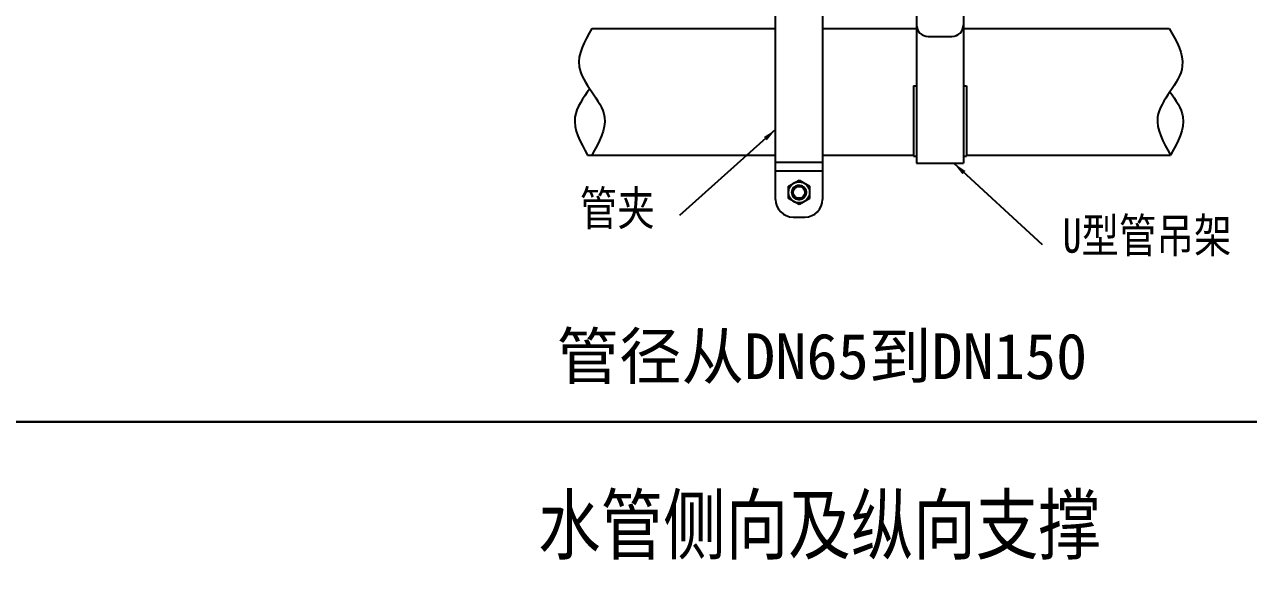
# Model space of a CAD drawing. Extents: x 1036631 to 1215829, y 649019 to 896649.
# Drawn here: x 1133107 to 1142040, y 792649 to 796761 of the extents above; entities that cross this region are included whole.
import ezdxf

# ---------------------------------------------------------------- set-up
doc = ezdxf.new("R2010")
doc.units = 0
doc.header["$LTSCALE"] = 1000
doc.header["$MEASUREMENT"] = 0
doc.layers.add('bz', color=2, linetype='Continuous')
doc.layers.add('DIM_SYMB', color=3, linetype='Continuous')
doc.styles.add('HZ', font='txt.shx', dxfattribs={"bigfont": 'hztxt.shx'})
doc.styles.get("Standard").update_dxf_attribs({"font": 'gbenor.shx', "bigfont": 'gbcbig.shx'})
doc.dimstyles.get("Standard").update_dxf_attribs({"dimscale": 100, "dimtxt": 3.5, "dimasz": 1, "dimexe": 2.5, "dimexo": 3, "dimgap": 1.5, "dimtad": 1, "dimdec": 0, "dimzin": 0, "dimdsep": 46, "dimtxsty": 'Standard', "dimblk": 'ARCHTICK', "dimcen": 0.09, "dimadec": 0, "dimazin": 0, "dimtfac": 1, "dimtdec": 0, "dimtix": 1, "dimtmove": 2, "dimatfit": 3, "dimfxl": 1, "dimtolj": 1, "dimtzin": 0, "dimarcsym": 0})

# ---------------------------------------------------------------- blocks, each defined once
blk = doc.blocks.new('gfhhrryyfd')
at = {"linetype": 'Continuous'}
for p, q in [((3692880.2, -1752229.1), (3692880.2, -1753883.6)), ((3693223.1, -1752229.1), (3693223.1, -1753883.6)), ((3691851.5, -1754147.2), (3691851.5, -1752493.9)), ((3692194.4, -1752574.1), (3692194.4, -1754147.2)), ((3690509.9, -1752897.7), (3691851.5, -1752897.7)), ((3692194.4, -1752897.7), (3692880.2, -1752897.7)), ((3693223.1, -1752897.7), (3694724.2, -1752897.7)), ((3692965.9, -1752957.7), (3693137.4, -1752957.7)), ((3692858.8, -1753317.8), (3692880.2, -1753317.8)), ((3692858.8, -1753317.8), (3692858.8, -1753832.1)), ((3693223.1, -1753317.8), (3693244.6, -1753317.8)), ((3693244.6, -1753317.8), (3693244.6, -1753832.1)), ((3690480, -1753823.6), (3691851.5, -1753823.6)), ((3691851.5, -1753875.2), (3692194.4, -1753875.2)), ((3692194.4, -1753823.6), (3692858.8, -1753823.6)), ((3692858.8, -1753832.1), (3692880.2, -1753832.1)), ((3692880.2, -1753883.6), (3693223.1, -1753883.6)), ((3693223.1, -1753832.1), (3693244.6, -1753832.1)), ((3693244.6, -1753823.6), (3694734.9, -1753823.6)), ((3691851.5, -1753939.5), (3692194.4, -1753939.5)), ((3691945.8, -1754051.2), (3692023, -1754006.7)), ((3691945.8, -1754140.3), (3691945.8, -1754051.2)), ((3692007, -1754046.9), (3692006.9, -1754047)), ((3692023, -1754006.7), (3692100.1, -1754051.2)), ((3692048.6, -1754060.9), (3692048.5, -1754060.8)), ((3692063.3, -1754061.9), (3692063.3, -1754062)), ((3692063.3, -1754062), (3692063.4, -1754062.1)), ((3692100.1, -1754051.2), (3692100.1, -1754140.3)), ((3692023, -1754184.8), (3691945.8, -1754140.3)), ((3692100.1, -1754140.3), (3692023, -1754184.8)), ((3692059.1, -1754132.5), (3692059, -1754132.5)), ((3692059, -1754132.5), (3692059, -1754132.5)), ((3692059, -1754132.5), (3692059, -1754132.6)), ((3692059.1, -1754132.4), (3692059.1, -1754132.5)), ((3692059.4, -1754132.2), (3692059.3, -1754132.2)), ((3692059.3, -1754132.2), (3692059.3, -1754132.2)), ((3692059.5, -1754132.1), (3692059.4, -1754132.1)), ((3692059.4, -1754132.1), (3692059.4, -1754132.2)), ((3692059.4, -1754132.2), (3692059.4, -1754132.2)), ((3692059.5, -1754132), (3692059.5, -1754132.1)), ((3692059.9, -1754131.7), (3692059.8, -1754131.8)), ((3692059.8, -1754131.8), (3692059.8, -1754131.8)), ((3692059.9, -1754131.6), (3692059.9, -1754131.7)), ((3692075.3, -1754100.3), (3692075.3, -1754100.3)), ((3692075.3, -1754100.5), (3692075.3, -1754100.5)), ((3692075.4, -1754099.4), (3692075.4, -1754099.5)), ((3692075.4, -1754099.4), (3692075.4, -1754099.5)), ((3691980.1, -1754275.8), (3692065.8, -1754275.8))]:
    blk.add_line(p, q, dxfattribs=at)
for radius in [77.1, 53, 42.9]:
    blk.add_circle((3692023, -1754095.7), radius, dxfattribs=at)
for centre, radius, start, end in [((3692965.9, -1752872), 85.7, 180, 270), ((3693137.4, -1752872), 85.7, 270, 0), ((3692023, -1754095.7), 51.4, 108.09219, 105.53041), ((3692023, -1754095.7), 43.3, 53.78972, 143.12824), ((3692022.7, -1754095.6), 43, 142.82749, 143.12822), ((3692022.9, -1754095.7), 43.2, 140.32828, 142.82605), ((3692023, -1754095.8), 43.3, 139.12725, 140.32924), ((3692023, -1754095.8), 43.4, 138.70846, 139.12741), ((3692024.4, -1754095.1), 51.3, 107.2173, 109.79104), ((3692023.1, -1754095.6), 43.1, 52.51705, 53.7893), ((3692024.3, -1754096.4), 43, 55.33718, 55.67721), ((3692024.3, -1754096.5), 43.1, 54.1228, 55.3368), ((3692023, -1754095.7), 43.2, 51.24611, 52.5171), ((3692024.2, -1754096.7), 43.4, 52.0023, 54.1222), ((3692022.9, -1754095.8), 43.3, 50.58106, 51.24633), ((3692024.1, -1754096.8), 43.5, 50.43148, 52.00277), ((3692024, -1754096.8), 43.6, 50.04004, 50.43172), ((3692024, -1754096.8), 43.6, 49.19898, 50.04001), ((3692019.9, -1754091), 52.1, 32.67364, 34.93175), ((3692023, -1754095.7), 52.6, 356.06244, 41.06244), ((3692023.1, -1754095.6), 52.4, 39.98819, 41.06221), ((3692023, -1754095.7), 52.6, 38.79662, 39.79988), ((3692020.2, -1754090.8), 51.7, 23.90689, 32.68142), ((3692020.7, -1754090.6), 51.2, 23.32965, 23.88613), ((3691980.1, -1754147.2), 128.6, 180, 270), ((3692024.1, -1754094.7), 51.5, 312.88161, 313.20481), ((3692024, -1754094.7), 51.5, 313.52425, 313.92611), ((3692024, -1754094.6), 51.6, 314.16129, 318.95629), ((3692024, -1754094.6), 51.6, 318.9568, 320.02346), ((3692023.6, -1754094.3), 52.1, 320.06817, 352.31475), ((3692065.8, -1754147.2), 128.6, 270, 0), ((3692023.2, -1754094.2), 52.5, 352.26728, 353.08797), ((3692023.1, -1754095.8), 52.5, 354.83536, 355.91999), ((3692023.3, -1754094.3), 52.4, 353.40008, 354.29095), ((3692023.2, -1754094.2), 52.5, 353.08803, 353.36074), ((3692023, -1754095.7), 52.5, 354.42131, 354.78419)]:
    blk.add_arc(centre, radius, start, end, dxfattribs=at)
for points, knots in [([(3690509.9, -1752897.7), (3690457.3, -1752991.9), (3690330.1, -1753219.1), (3690689.8, -1753502.2), (3690562.6, -1753729.4), (3690509.9, -1753823.6)], [0, 0, 0, 0, 1016.586254, 2454.256321, 3470.842575, 3470.842575, 3470.842575, 3470.842575]), ([(3694724.2, -1752897.7), (3694778, -1752991.2), (3694907.8, -1753217), (3694551.3, -1753504.2), (3694681.2, -1753730), (3694734.9, -1753823.6)], [0, 0, 0, 0, 1016.654342, 2454.420701, 3471.075043, 3471.075043, 3471.075043, 3471.075043]), ([(3690495, -1753338.7), (3690448.7, -1753407), (3690333, -1753560.8), (3690427.4, -1753729.4), (3690480, -1753823.6)], [567.944908, 567.944908, 567.944908, 567.944908, 845.129587, 1195.193724, 1195.193724, 1195.193724, 1195.193724]), ([(3694729.6, -1753360.6), (3694772, -1753421.1), (3694874.6, -1753567.1), (3694786.5, -1753728.8), (3694734.9, -1753823.6)], [597.636888, 597.636888, 597.636888, 597.636888, 845.186192, 1195.273775, 1195.273775, 1195.273775, 1195.273775]), ([(3692006.9, -1754047), (3692001.5, -1754048.9), (3691991.2, -1754054.8), (3691979.7, -1754068.1), (3691973.4, -1754084.6), (3691973.1, -1754102.2), (3691978.9, -1754118.9), (3691990.2, -1754132.5), (3692005.5, -1754141.2), (3692017.2, -1754143), (3692023, -1754142.8)], [0, 0, 0, 0, 0.125057, 0.250088, 0.37511, 0.500112, 0.62511, 0.750088, 0.875051, 1, 1, 1, 1]), ([(3692048.3, -1754051), (3692044, -1754049.1), (3692035, -1754046.6), (3692021, -1754046.8), (3692007.6, -1754050.9), (3691999.8, -1754056.2), (3691996.5, -1754059.4)], [0, 0, 0, 0, 0.250246, 0.500331, 0.750262, 1, 1, 1, 1]), ([(3692023, -1754142.8), (3692027.5, -1754142.7), (3692036.5, -1754141.1), (3692048.7, -1754134.9), (3692058.6, -1754125.5), (3692065.4, -1754113.5), (3692068.3, -1754100.1), (3692067.1, -1754086.5), (3692061.8, -1754073.8), (3692055.9, -1754066.8), (3692052.5, -1754063.8)], [0, 0, 0, 0, 0.125035, 0.250056, 0.37507, 0.500071, 0.625066, 0.75005, 0.875024, 1, 1, 1, 1])]:
    blk.add_open_spline(points, degree=3, knots=knots, dxfattribs=at)
blk.add_open_spline([(3691996.5, -1754059.4), (3691993.3, -1754062.4), (3691990.5, -1754065.9), (3691988.3, -1754069.8)], degree=3, dxfattribs=at)
at = {"layer": 'DIM_SYMB'}
for points in [[(3686300.1, -1747620.2), (3696128.4, -1747620.2), (3696128.4, -1755771), (3686300.1, -1755771)], [(3686300.1, -1755771), (3699978.1, -1755771), (3699978.1, -1763921.8), (3686300.1, -1763921.8)]]:
    blk.add_lwpolyline(points, close=True, dxfattribs=at)
at = {"attachment_point": 1}
for s, insert, char_height in [('{\\fSimSun|b0|i0|c134|p2;\\W0.8;\\C7;管夹}', (3690422.7, -1754086.1), 250.906), ('{\\fSimSun|b0|i0|c134|p2;\\W0.8;\\C7;U型管吊架}', (3693947, -1754285.2), 250.906), ('{\\fSimHei|b0|i0|c134|p2;\\W0.8;\\C7;水管侧向及纵向支撑}', (3690118.4, -1756313.9), 418.176)]:
    blk.add_mtext(s, dxfattribs=dict(at, insert=insert, char_height=char_height))
at = {"layer": 'bz', "insert": (3690252.8, -1755124.9), "char_height": 334.541, "attachment_point": 1, "style": 'HZ'}
blk.add_mtext('{\\fSimHei|b0|i0|c134|p2;\\W1;\\C7;管径从DN65到DN150}', dxfattribs=at)
for points in [[(3691851.5, -1753637), (3691149.3, -1754264.5)], [(3693152.5, -1753883.6), (3693798.1, -1754475.4)]]:
    blk.add_leader(points, dimstyle='Standard', override={"dimgap": 20, "dimtad": 0})

msp = doc.modelspace()

# ---------------------------------------------------------------- block references
at = {"lineweight": -3, "xscale": 0.9999959487468004, "yscale": 0.999995949678123, "zscale": 0.9999959495959999}
msp.add_blockref('gfhhrryyfd', (-2553248, 2549623.7), dxfattribs=at)

doc.saveas('drawing.dxf')
